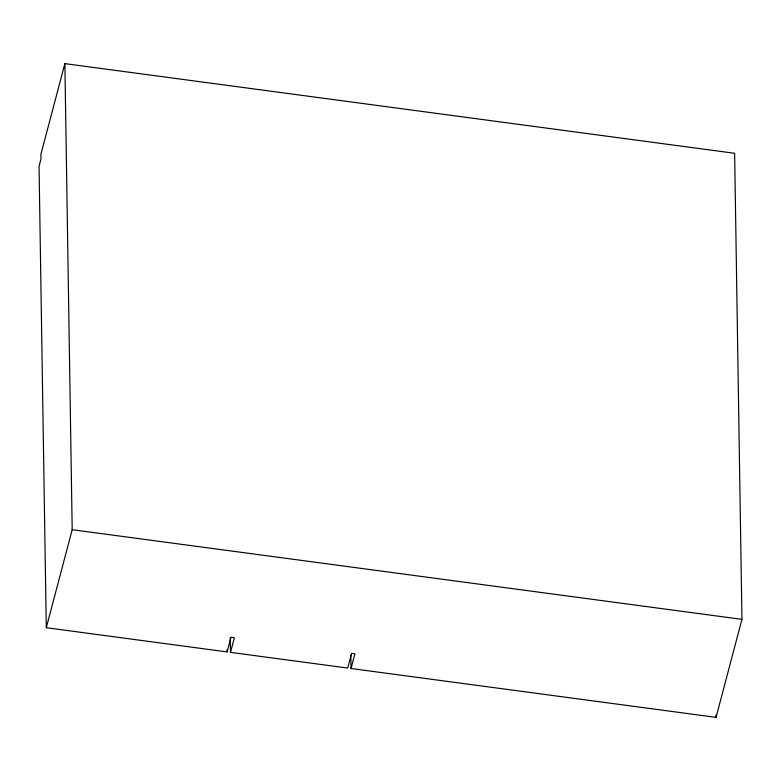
<?xml version="1.0" encoding="UTF-8"?>
<svg xmlns="http://www.w3.org/2000/svg" width="781" height="781" viewBox="0 0 781 781"><rect width="100%" height="100%" fill="white"/><g stroke="black" fill="none" stroke-linecap="round" stroke-linejoin="round"><path stroke-width="1.17" d="M64.872 63.632L40.915 154.296L40.993 158.953L39.05 166.304L46.294 627.709L227.134 651.92L231.02 637.218L234.368 637.667L230.483 652.369L347.691 668.058L351.567 653.355L354.925 653.804L351.04 668.507L716.05 717.368L741.95 619.353L734.628 153.291L64.872 63.632L72.194 529.703L46.294 627.709M72.194 529.703L741.95 619.353M716.011 714.927L716.05 717.368M350.825 655.113L351.04 668.507M230.249 637.755L230.483 652.369M227.095 649.48L227.134 651.92"/></g></svg>
